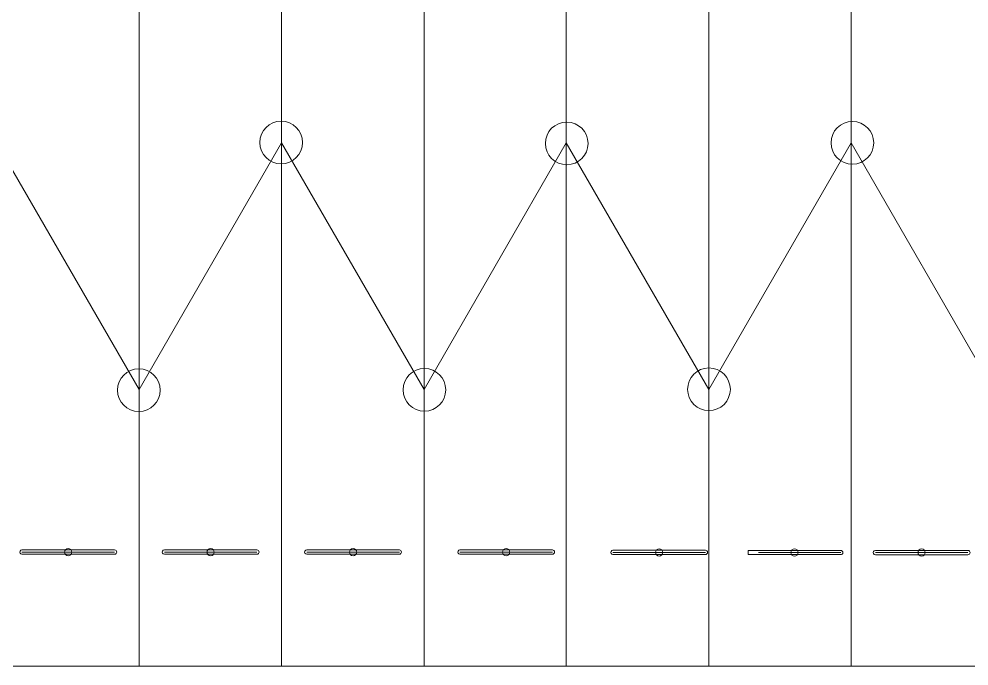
# Model space of a CAD drawing. Header units: inches. Extents: x -10.7 to 7.9, y 1.5 to 5.1.
# Drawn here: x -6.139 to -3.513, y 1.505 to 3.295 of the extents above; entities that cross this region are included whole.
import ezdxf
from ezdxf.lldxf.tags import DXFTag

# ---------------------------------------------------------------- set-up
doc = ezdxf.new("R2010")
doc.units = ezdxf.units.IN
doc.header["$MEASUREMENT"] = 0
doc.layers.add('SLD-0', color=7, linetype='Continuous')
tags = doc.linetypes.add('New Line113', pattern=[2, 1, -1]).pattern_tags.tags
tags[6:7] = [DXFTag(74, 4), DXFTag(75, 0), DXFTag(340, '0'), DXFTag(46, 1.0), DXFTag(50, 0.0), DXFTag(44, 0.0), DXFTag(45, 0.0)]
tags[4:5] = [DXFTag(74, 4), DXFTag(75, 0), DXFTag(340, '0'), DXFTag(46, 1.0), DXFTag(50, 0.0), DXFTag(44, 0.0), DXFTag(45, 0.0)]
tags = doc.linetypes.add('New Line120', pattern=[2, 1, -1]).pattern_tags.tags
tags[6:7] = [DXFTag(74, 4), DXFTag(75, 0), DXFTag(340, '0'), DXFTag(46, 1.0), DXFTag(50, 0.0), DXFTag(44, 0.0), DXFTag(45, 0.0)]
tags[4:5] = [DXFTag(74, 4), DXFTag(75, 0), DXFTag(340, '0'), DXFTag(46, 1.0), DXFTag(50, 0.0), DXFTag(44, 0.0), DXFTag(45, 0.0)]
tags = doc.linetypes.add('New Line121', pattern=[2, 1, -1]).pattern_tags.tags
tags[6:7] = [DXFTag(74, 4), DXFTag(75, 0), DXFTag(340, '0'), DXFTag(46, 1.0), DXFTag(50, 0.0), DXFTag(44, 0.0), DXFTag(45, 0.0)]
tags[4:5] = [DXFTag(74, 4), DXFTag(75, 0), DXFTag(340, '0'), DXFTag(46, 1.0), DXFTag(50, 0.0), DXFTag(44, 0.0), DXFTag(45, 0.0)]
tags = doc.linetypes.add('New Line122', pattern=[2, 1, -1]).pattern_tags.tags
tags[6:7] = [DXFTag(74, 4), DXFTag(75, 0), DXFTag(340, '0'), DXFTag(46, 1.0), DXFTag(50, 0.0), DXFTag(44, 0.0), DXFTag(45, 0.0)]
tags[4:5] = [DXFTag(74, 4), DXFTag(75, 0), DXFTag(340, '0'), DXFTag(46, 1.0), DXFTag(50, 0.0), DXFTag(44, 0.0), DXFTag(45, 0.0)]
tags = doc.linetypes.add('New Line123', pattern=[2, 1, -1]).pattern_tags.tags
tags[6:7] = [DXFTag(74, 4), DXFTag(75, 0), DXFTag(340, '0'), DXFTag(46, 1.0), DXFTag(50, 0.0), DXFTag(44, 0.0), DXFTag(45, 0.0)]
tags[4:5] = [DXFTag(74, 4), DXFTag(75, 0), DXFTag(340, '0'), DXFTag(46, 1.0), DXFTag(50, 0.0), DXFTag(44, 0.0), DXFTag(45, 0.0)]
tags = doc.linetypes.add('New Line125', pattern=[2, 1, -1]).pattern_tags.tags
tags[6:7] = [DXFTag(74, 4), DXFTag(75, 0), DXFTag(340, '0'), DXFTag(46, 1.0), DXFTag(50, 0.0), DXFTag(44, 0.0), DXFTag(45, 0.0)]
tags[4:5] = [DXFTag(74, 4), DXFTag(75, 0), DXFTag(340, '0'), DXFTag(46, 1.0), DXFTag(50, 0.0), DXFTag(44, 0.0), DXFTag(45, 0.0)]
tags = doc.linetypes.add('New Line152', pattern=[2, 1, -1]).pattern_tags.tags
tags[6:7] = [DXFTag(74, 4), DXFTag(75, 0), DXFTag(340, '0'), DXFTag(46, 1.0), DXFTag(50, 0.0), DXFTag(44, 0.0), DXFTag(45, 0.0)]
tags[4:5] = [DXFTag(74, 4), DXFTag(75, 0), DXFTag(340, '0'), DXFTag(46, 1.0), DXFTag(50, 0.0), DXFTag(44, 0.0), DXFTag(45, 0.0)]
tags = doc.linetypes.add('New Line153', pattern=[2, 1, -1]).pattern_tags.tags
tags[6:7] = [DXFTag(74, 4), DXFTag(75, 0), DXFTag(340, '0'), DXFTag(46, 1.0), DXFTag(50, 0.0), DXFTag(44, 0.0), DXFTag(45, 0.0)]
tags[4:5] = [DXFTag(74, 4), DXFTag(75, 0), DXFTag(340, '0'), DXFTag(46, 1.0), DXFTag(50, 0.0), DXFTag(44, 0.0), DXFTag(45, 0.0)]
tags = doc.linetypes.add('New Line154', pattern=[0.8, 0.5, -0.1, 0.1, -0.1]).pattern_tags.tags
tags[10:11] = [DXFTag(74, 4), DXFTag(75, 0), DXFTag(340, '0'), DXFTag(46, 1.0), DXFTag(50, 0.0), DXFTag(44, 0.0), DXFTag(45, 0.0)]
tags[8:9] = [DXFTag(74, 4), DXFTag(75, 0), DXFTag(340, '0'), DXFTag(46, 1.0), DXFTag(50, 0.0), DXFTag(44, 0.0), DXFTag(45, 0.0)]
tags[6:7] = [DXFTag(74, 4), DXFTag(75, 0), DXFTag(340, '0'), DXFTag(46, 1.0), DXFTag(50, 0.0), DXFTag(44, 0.0), DXFTag(45, 0.0)]
tags[4:5] = [DXFTag(74, 4), DXFTag(75, 0), DXFTag(340, '0'), DXFTag(46, 1.0), DXFTag(50, 0.0), DXFTag(44, 0.0), DXFTag(45, 0.0)]
tags = doc.linetypes.add('New Line157', pattern=[2, 1, -1]).pattern_tags.tags
tags[6:7] = [DXFTag(74, 4), DXFTag(75, 0), DXFTag(340, '0'), DXFTag(46, 1.0), DXFTag(50, 0.0), DXFTag(44, 0.0), DXFTag(45, 0.0)]
tags[4:5] = [DXFTag(74, 4), DXFTag(75, 0), DXFTag(340, '0'), DXFTag(46, 1.0), DXFTag(50, 0.0), DXFTag(44, 0.0), DXFTag(45, 0.0)]
tags = doc.linetypes.add('New Line158', pattern=[2, 1, -1]).pattern_tags.tags
tags[6:7] = [DXFTag(74, 4), DXFTag(75, 0), DXFTag(340, '0'), DXFTag(46, 1.0), DXFTag(50, 0.0), DXFTag(44, 0.0), DXFTag(45, 0.0)]
tags[4:5] = [DXFTag(74, 4), DXFTag(75, 0), DXFTag(340, '0'), DXFTag(46, 1.0), DXFTag(50, 0.0), DXFTag(44, 0.0), DXFTag(45, 0.0)]
tags = doc.linetypes.add('New Line164', pattern=[2, 1, -1]).pattern_tags.tags
tags[6:7] = [DXFTag(74, 4), DXFTag(75, 0), DXFTag(340, '0'), DXFTag(46, 1.0), DXFTag(50, 0.0), DXFTag(44, 0.0), DXFTag(45, 0.0)]
tags[4:5] = [DXFTag(74, 4), DXFTag(75, 0), DXFTag(340, '0'), DXFTag(46, 1.0), DXFTag(50, 0.0), DXFTag(44, 0.0), DXFTag(45, 0.0)]
tags = doc.linetypes.add('New Line170', pattern=[2, 1, -1]).pattern_tags.tags
tags[6:7] = [DXFTag(74, 4), DXFTag(75, 0), DXFTag(340, '0'), DXFTag(46, 1.0), DXFTag(50, 0.0), DXFTag(44, 0.0), DXFTag(45, 0.0)]
tags[4:5] = [DXFTag(74, 4), DXFTag(75, 0), DXFTag(340, '0'), DXFTag(46, 1.0), DXFTag(50, 0.0), DXFTag(44, 0.0), DXFTag(45, 0.0)]
tags = doc.linetypes.add('New Line171', pattern=[2, 1, -1]).pattern_tags.tags
tags[6:7] = [DXFTag(74, 4), DXFTag(75, 0), DXFTag(340, '0'), DXFTag(46, 1.0), DXFTag(50, 0.0), DXFTag(44, 0.0), DXFTag(45, 0.0)]
tags[4:5] = [DXFTag(74, 4), DXFTag(75, 0), DXFTag(340, '0'), DXFTag(46, 1.0), DXFTag(50, 0.0), DXFTag(44, 0.0), DXFTag(45, 0.0)]
tags = doc.linetypes.add('New Line173', pattern=[0.8, 0.5, -0.1, 0.1, -0.1]).pattern_tags.tags
tags[10:11] = [DXFTag(74, 4), DXFTag(75, 0), DXFTag(340, '0'), DXFTag(46, 1.0), DXFTag(50, 0.0), DXFTag(44, 0.0), DXFTag(45, 0.0)]
tags[8:9] = [DXFTag(74, 4), DXFTag(75, 0), DXFTag(340, '0'), DXFTag(46, 1.0), DXFTag(50, 0.0), DXFTag(44, 0.0), DXFTag(45, 0.0)]
tags[6:7] = [DXFTag(74, 4), DXFTag(75, 0), DXFTag(340, '0'), DXFTag(46, 1.0), DXFTag(50, 0.0), DXFTag(44, 0.0), DXFTag(45, 0.0)]
tags[4:5] = [DXFTag(74, 4), DXFTag(75, 0), DXFTag(340, '0'), DXFTag(46, 1.0), DXFTag(50, 0.0), DXFTag(44, 0.0), DXFTag(45, 0.0)]
tags = doc.linetypes.add('New Line177', pattern=[2, 1, -1]).pattern_tags.tags
tags[6:7] = [DXFTag(74, 4), DXFTag(75, 0), DXFTag(340, '0'), DXFTag(46, 1.0), DXFTag(50, 0.0), DXFTag(44, 0.0), DXFTag(45, 0.0)]
tags[4:5] = [DXFTag(74, 4), DXFTag(75, 0), DXFTag(340, '0'), DXFTag(46, 1.0), DXFTag(50, 0.0), DXFTag(44, 0.0), DXFTag(45, 0.0)]
tags = doc.linetypes.add('New Line178', pattern=[2, 1, -1]).pattern_tags.tags
tags[6:7] = [DXFTag(74, 4), DXFTag(75, 0), DXFTag(340, '0'), DXFTag(46, 1.0), DXFTag(50, 0.0), DXFTag(44, 0.0), DXFTag(45, 0.0)]
tags[4:5] = [DXFTag(74, 4), DXFTag(75, 0), DXFTag(340, '0'), DXFTag(46, 1.0), DXFTag(50, 0.0), DXFTag(44, 0.0), DXFTag(45, 0.0)]
tags = doc.linetypes.add('New Line180', pattern=[2, 1, -1]).pattern_tags.tags
tags[6:7] = [DXFTag(74, 4), DXFTag(75, 0), DXFTag(340, '0'), DXFTag(46, 1.0), DXFTag(50, 0.0), DXFTag(44, 0.0), DXFTag(45, 0.0)]
tags[4:5] = [DXFTag(74, 4), DXFTag(75, 0), DXFTag(340, '0'), DXFTag(46, 1.0), DXFTag(50, 0.0), DXFTag(44, 0.0), DXFTag(45, 0.0)]
tags = doc.linetypes.add('New Line181', pattern=[2, 1, -1]).pattern_tags.tags
tags[6:7] = [DXFTag(74, 4), DXFTag(75, 0), DXFTag(340, '0'), DXFTag(46, 1.0), DXFTag(50, 0.0), DXFTag(44, 0.0), DXFTag(45, 0.0)]
tags[4:5] = [DXFTag(74, 4), DXFTag(75, 0), DXFTag(340, '0'), DXFTag(46, 1.0), DXFTag(50, 0.0), DXFTag(44, 0.0), DXFTag(45, 0.0)]
tags = doc.linetypes.add('New Line221', pattern=[0.8, 0.5, -0.1, 0.1, -0.1]).pattern_tags.tags
tags[10:11] = [DXFTag(74, 4), DXFTag(75, 0), DXFTag(340, '0'), DXFTag(46, 1.0), DXFTag(50, 0.0), DXFTag(44, 0.0), DXFTag(45, 0.0)]
tags[8:9] = [DXFTag(74, 4), DXFTag(75, 0), DXFTag(340, '0'), DXFTag(46, 1.0), DXFTag(50, 0.0), DXFTag(44, 0.0), DXFTag(45, 0.0)]
tags[6:7] = [DXFTag(74, 4), DXFTag(75, 0), DXFTag(340, '0'), DXFTag(46, 1.0), DXFTag(50, 0.0), DXFTag(44, 0.0), DXFTag(45, 0.0)]
tags[4:5] = [DXFTag(74, 4), DXFTag(75, 0), DXFTag(340, '0'), DXFTag(46, 1.0), DXFTag(50, 0.0), DXFTag(44, 0.0), DXFTag(45, 0.0)]
tags = doc.linetypes.add('New Line32', pattern=[0.8, 0.5, -0.1, 0.1, -0.1]).pattern_tags.tags
tags[10:11] = [DXFTag(74, 4), DXFTag(75, 0), DXFTag(340, '0'), DXFTag(46, 1.0), DXFTag(50, 0.0), DXFTag(44, 0.0), DXFTag(45, 0.0)]
tags[8:9] = [DXFTag(74, 4), DXFTag(75, 0), DXFTag(340, '0'), DXFTag(46, 1.0), DXFTag(50, 0.0), DXFTag(44, 0.0), DXFTag(45, 0.0)]
tags[6:7] = [DXFTag(74, 4), DXFTag(75, 0), DXFTag(340, '0'), DXFTag(46, 1.0), DXFTag(50, 0.0), DXFTag(44, 0.0), DXFTag(45, 0.0)]
tags[4:5] = [DXFTag(74, 4), DXFTag(75, 0), DXFTag(340, '0'), DXFTag(46, 1.0), DXFTag(50, 0.0), DXFTag(44, 0.0), DXFTag(45, 0.0)]
tags = doc.linetypes.add('New Line33', pattern=[0.8, 0.5, -0.1, 0.1, -0.1]).pattern_tags.tags
tags[10:11] = [DXFTag(74, 4), DXFTag(75, 0), DXFTag(340, '0'), DXFTag(46, 1.0), DXFTag(50, 0.0), DXFTag(44, 0.0), DXFTag(45, 0.0)]
tags[8:9] = [DXFTag(74, 4), DXFTag(75, 0), DXFTag(340, '0'), DXFTag(46, 1.0), DXFTag(50, 0.0), DXFTag(44, 0.0), DXFTag(45, 0.0)]
tags[6:7] = [DXFTag(74, 4), DXFTag(75, 0), DXFTag(340, '0'), DXFTag(46, 1.0), DXFTag(50, 0.0), DXFTag(44, 0.0), DXFTag(45, 0.0)]
tags[4:5] = [DXFTag(74, 4), DXFTag(75, 0), DXFTag(340, '0'), DXFTag(46, 1.0), DXFTag(50, 0.0), DXFTag(44, 0.0), DXFTag(45, 0.0)]
tags = doc.linetypes.add('New Line34', pattern=[0.8, 0.5, -0.1, 0.1, -0.1]).pattern_tags.tags
tags[10:11] = [DXFTag(74, 4), DXFTag(75, 0), DXFTag(340, '0'), DXFTag(46, 1.0), DXFTag(50, 0.0), DXFTag(44, 0.0), DXFTag(45, 0.0)]
tags[8:9] = [DXFTag(74, 4), DXFTag(75, 0), DXFTag(340, '0'), DXFTag(46, 1.0), DXFTag(50, 0.0), DXFTag(44, 0.0), DXFTag(45, 0.0)]
tags[6:7] = [DXFTag(74, 4), DXFTag(75, 0), DXFTag(340, '0'), DXFTag(46, 1.0), DXFTag(50, 0.0), DXFTag(44, 0.0), DXFTag(45, 0.0)]
tags[4:5] = [DXFTag(74, 4), DXFTag(75, 0), DXFTag(340, '0'), DXFTag(46, 1.0), DXFTag(50, 0.0), DXFTag(44, 0.0), DXFTag(45, 0.0)]
tags = doc.linetypes.add('New Line35', pattern=[0.8, 0.5, -0.1, 0.1, -0.1]).pattern_tags.tags
tags[10:11] = [DXFTag(74, 4), DXFTag(75, 0), DXFTag(340, '0'), DXFTag(46, 1.0), DXFTag(50, 0.0), DXFTag(44, 0.0), DXFTag(45, 0.0)]
tags[8:9] = [DXFTag(74, 4), DXFTag(75, 0), DXFTag(340, '0'), DXFTag(46, 1.0), DXFTag(50, 0.0), DXFTag(44, 0.0), DXFTag(45, 0.0)]
tags[6:7] = [DXFTag(74, 4), DXFTag(75, 0), DXFTag(340, '0'), DXFTag(46, 1.0), DXFTag(50, 0.0), DXFTag(44, 0.0), DXFTag(45, 0.0)]
tags[4:5] = [DXFTag(74, 4), DXFTag(75, 0), DXFTag(340, '0'), DXFTag(46, 1.0), DXFTag(50, 0.0), DXFTag(44, 0.0), DXFTag(45, 0.0)]
tags = doc.linetypes.add('New Line85', pattern=[2, 1, -1]).pattern_tags.tags
tags[6:7] = [DXFTag(74, 4), DXFTag(75, 0), DXFTag(340, '0'), DXFTag(46, 1.0), DXFTag(50, 0.0), DXFTag(44, 0.0), DXFTag(45, 0.0)]
tags[4:5] = [DXFTag(74, 4), DXFTag(75, 0), DXFTag(340, '0'), DXFTag(46, 1.0), DXFTag(50, 0.0), DXFTag(44, 0.0), DXFTag(45, 0.0)]
tags = doc.linetypes.add('New Line94', pattern=[2, 1, -1]).pattern_tags.tags
tags[6:7] = [DXFTag(74, 4), DXFTag(75, 0), DXFTag(340, '0'), DXFTag(46, 1.0), DXFTag(50, 0.0), DXFTag(44, 0.0), DXFTag(45, 0.0)]
tags[4:5] = [DXFTag(74, 4), DXFTag(75, 0), DXFTag(340, '0'), DXFTag(46, 1.0), DXFTag(50, 0.0), DXFTag(44, 0.0), DXFTag(45, 0.0)]
tags = doc.linetypes.add('New Line95', pattern=[2, 1, -1]).pattern_tags.tags
tags[6:7] = [DXFTag(74, 4), DXFTag(75, 0), DXFTag(340, '0'), DXFTag(46, 1.0), DXFTag(50, 0.0), DXFTag(44, 0.0), DXFTag(45, 0.0)]
tags[4:5] = [DXFTag(74, 4), DXFTag(75, 0), DXFTag(340, '0'), DXFTag(46, 1.0), DXFTag(50, 0.0), DXFTag(44, 0.0), DXFTag(45, 0.0)]
tags = doc.linetypes.add('New Line96', pattern=[2, 1, -1]).pattern_tags.tags
tags[6:7] = [DXFTag(74, 4), DXFTag(75, 0), DXFTag(340, '0'), DXFTag(46, 1.0), DXFTag(50, 0.0), DXFTag(44, 0.0), DXFTag(45, 0.0)]
tags[4:5] = [DXFTag(74, 4), DXFTag(75, 0), DXFTag(340, '0'), DXFTag(46, 1.0), DXFTag(50, 0.0), DXFTag(44, 0.0), DXFTag(45, 0.0)]
tags = doc.linetypes.add('New Line97', pattern=[2, 1, -1]).pattern_tags.tags
tags[6:7] = [DXFTag(74, 4), DXFTag(75, 0), DXFTag(340, '0'), DXFTag(46, 1.0), DXFTag(50, 0.0), DXFTag(44, 0.0), DXFTag(45, 0.0)]
tags[4:5] = [DXFTag(74, 4), DXFTag(75, 0), DXFTag(340, '0'), DXFTag(46, 1.0), DXFTag(50, 0.0), DXFTag(44, 0.0), DXFTag(45, 0.0)]
tags = doc.linetypes.add('New Line98', pattern=[2, 1, -1]).pattern_tags.tags
tags[6:7] = [DXFTag(74, 4), DXFTag(75, 0), DXFTag(340, '0'), DXFTag(46, 1.0), DXFTag(50, 0.0), DXFTag(44, 0.0), DXFTag(45, 0.0)]
tags[4:5] = [DXFTag(74, 4), DXFTag(75, 0), DXFTag(340, '0'), DXFTag(46, 1.0), DXFTag(50, 0.0), DXFTag(44, 0.0), DXFTag(45, 0.0)]
tags = doc.linetypes.add('New Line99', pattern=[2, 1, -1]).pattern_tags.tags
tags[6:7] = [DXFTag(74, 4), DXFTag(75, 0), DXFTag(340, '0'), DXFTag(46, 1.0), DXFTag(50, 0.0), DXFTag(44, 0.0), DXFTag(45, 0.0)]
tags[4:5] = [DXFTag(74, 4), DXFTag(75, 0), DXFTag(340, '0'), DXFTag(46, 1.0), DXFTag(50, 0.0), DXFTag(44, 0.0), DXFTag(45, 0.0)]

msp = doc.modelspace()

# ---------------------------------------------------------------- linework, layer by layer
at = {"layer": 'SLD-0', "color": 5, "linetype": 'New Line153', "lineweight": 9}
msp.add_open_spline([(-5.8067, 2.2696), (-5.8067, 2.2696), (-5.8069, 4.5219), (-5.8069, 4.5219)], degree=3, dxfattribs=at)
at = {"layer": 'SLD-0', "color": 5, "linetype": 'New Line164', "lineweight": 9}
msp.add_open_spline([(-5.0193, 2.27), (-5.0193, 2.27), (-5.0193, 4.5221), (-5.0193, 4.5221)], degree=3, dxfattribs=at)
at = {"layer": 'SLD-0', "color": 5, "linetype": 'New Line178', "lineweight": 9}
msp.add_open_spline([(-4.2323, 2.2701), (-4.2323, 2.2701), (-4.2319, 4.5221), (-4.2319, 4.5221)], degree=3, dxfattribs=at)
at = {"layer": 'SLD-0', "color": 5, "linetype": 'New Line158', "lineweight": 9}
msp.add_open_spline([(-5.4134, 2.9517), (-5.4134, 2.9517), (-5.4132, 3.84), (-5.4132, 3.84)], degree=3, dxfattribs=at)
at = {"layer": 'SLD-0', "color": 5, "linetype": 'New Line171', "lineweight": 9}
msp.add_open_spline([(-4.626, 2.952), (-4.626, 2.952), (-4.6256, 3.8402), (-4.6256, 3.8402)], degree=3, dxfattribs=at)
at = {"layer": 'SLD-0', "color": 5, "linetype": 'New Line181', "lineweight": 9}
msp.add_open_spline([(-3.8386, 2.952), (-3.8386, 2.952), (-3.8382, 3.8402), (-3.8382, 3.8402)], degree=3, dxfattribs=at)
at = {"layer": 'SLD-0', "lineweight": 9}
for points in [[(-5.3552, 2.9529), (-5.3552, 2.9856), (-5.3817, 3.012), (-5.4143, 3.012), (-5.4143, 3.012), (-5.4469, 3.012), (-5.4733, 2.9856), (-5.4733, 2.9529), (-5.4733, 2.9529), (-5.4733, 2.9203), (-5.4469, 2.8939), (-5.4143, 2.8939), (-5.4143, 2.8939), (-5.3817, 2.8939), (-5.3552, 2.9203), (-5.3552, 2.9529)], [(-4.5658, 2.9506), (-4.5658, 2.9832), (-4.5923, 3.0097), (-4.6249, 3.0097), (-4.6249, 3.0097), (-4.6575, 3.0097), (-4.6839, 2.9832), (-4.6839, 2.9506), (-4.6839, 2.9506), (-4.6839, 2.918), (-4.6575, 2.8916), (-4.6249, 2.8916), (-4.6249, 2.8916), (-4.5923, 2.8916), (-4.5658, 2.918), (-4.5658, 2.9506)], [(-3.7761, 2.9522), (-3.7761, 2.9849), (-3.8025, 3.0113), (-3.8351, 3.0113), (-3.8351, 3.0113), (-3.8677, 3.0113), (-3.8942, 2.9849), (-3.8942, 2.9522), (-3.8942, 2.9522), (-3.8942, 2.9196), (-3.8677, 2.8932), (-3.8351, 2.8932), (-3.8351, 2.8932), (-3.8025, 2.8932), (-3.7761, 2.9196), (-3.7761, 2.9522)], [(-5.7487, 2.2681), (-5.7487, 2.3007), (-5.7751, 2.3272), (-5.8077, 2.3272), (-5.8077, 2.3272), (-5.8404, 2.3272), (-5.8668, 2.3007), (-5.8668, 2.2681), (-5.8668, 2.2681), (-5.8668, 2.2355), (-5.8404, 2.2091), (-5.8077, 2.2091), (-5.8077, 2.2091), (-5.7751, 2.2091), (-5.7487, 2.2355), (-5.7487, 2.2681)], [(-4.9593, 2.2692), (-4.9593, 2.3018), (-4.9857, 2.3282), (-5.0183, 2.3282), (-5.0183, 2.3282), (-5.0509, 2.3282), (-5.0774, 2.3018), (-5.0774, 2.2692), (-5.0774, 2.2692), (-5.0774, 2.2366), (-5.0509, 2.2101), (-5.0183, 2.2101), (-5.0183, 2.2101), (-4.9857, 2.2101), (-4.9593, 2.2366), (-4.9593, 2.2692)], [(-4.1725, 2.2704), (-4.1725, 2.303), (-4.199, 2.3295), (-4.2316, 2.3295), (-4.2316, 2.3295), (-4.2642, 2.3295), (-4.2906, 2.303), (-4.2906, 2.2704), (-4.2906, 2.2704), (-4.2906, 2.2378), (-4.2642, 2.2114), (-4.2316, 2.2114), (-4.2316, 2.2114), (-4.199, 2.2114), (-4.1725, 2.2378), (-4.1725, 2.2704)], [(-5.9929, 1.8202), (-5.9929, 1.8258), (-5.9974, 1.8302), (-6.0029, 1.8302), (-6.0029, 1.8302), (-6.0084, 1.8302), (-6.0129, 1.8258), (-6.0129, 1.8202), (-6.0129, 1.8202), (-6.0129, 1.8147), (-6.0084, 1.8102), (-6.0029, 1.8102), (-6.0029, 1.8102), (-5.9974, 1.8102), (-5.9929, 1.8147), (-5.9929, 1.8202)], [(-5.5992, 1.8202), (-5.5992, 1.8258), (-5.6037, 1.8302), (-5.6092, 1.8302), (-5.6092, 1.8302), (-5.6147, 1.8302), (-5.6192, 1.8258), (-5.6192, 1.8202), (-5.6192, 1.8202), (-5.6192, 1.8147), (-5.6147, 1.8102), (-5.6092, 1.8102), (-5.6092, 1.8102), (-5.6037, 1.8102), (-5.5992, 1.8147), (-5.5992, 1.8202)], [(-5.2055, 1.8202), (-5.2055, 1.8257), (-5.2099, 1.8302), (-5.2155, 1.8302), (-5.2155, 1.8302), (-5.221, 1.8302), (-5.2255, 1.8257), (-5.2255, 1.8202), (-5.2255, 1.8202), (-5.2255, 1.8147), (-5.221, 1.8102), (-5.2155, 1.8102), (-5.2155, 1.8102), (-5.2099, 1.8102), (-5.2055, 1.8147), (-5.2055, 1.8202)], [(-4.7822, 1.8202), (-4.7822, 1.8258), (-4.7867, 1.8302), (-4.7922, 1.8302), (-4.7922, 1.8302), (-4.7978, 1.8302), (-4.8022, 1.8258), (-4.8022, 1.8202), (-4.8022, 1.8202), (-4.8022, 1.8147), (-4.7978, 1.8102), (-4.7922, 1.8102), (-4.7922, 1.8102), (-4.7867, 1.8102), (-4.7822, 1.8147), (-4.7822, 1.8202)], [(-4.3593, 1.8193), (-4.3593, 1.8248), (-4.3638, 1.8293), (-4.3693, 1.8293), (-4.3693, 1.8293), (-4.3749, 1.8293), (-4.3793, 1.8248), (-4.3793, 1.8193), (-4.3793, 1.8193), (-4.3793, 1.8138), (-4.3749, 1.8093), (-4.3693, 1.8093), (-4.3693, 1.8093), (-4.3638, 1.8093), (-4.3593, 1.8138), (-4.3593, 1.8193)], [(-3.9851, 1.8191), (-3.9851, 1.8246), (-3.9896, 1.8291), (-3.9951, 1.8291), (-3.9951, 1.8291), (-4.0006, 1.8291), (-4.0051, 1.8246), (-4.0051, 1.8191), (-4.0051, 1.8191), (-4.0051, 1.8136), (-4.0006, 1.8091), (-3.9951, 1.8091), (-3.9951, 1.8091), (-3.9896, 1.8091), (-3.9851, 1.8136), (-3.9851, 1.8191)], [(-3.6336, 1.819), (-3.6336, 1.8245), (-3.638, 1.829), (-3.6436, 1.829), (-3.6436, 1.829), (-3.6491, 1.829), (-3.6536, 1.8245), (-3.6536, 1.819), (-3.6536, 1.819), (-3.6536, 1.8135), (-3.6491, 1.809), (-3.6436, 1.809), (-3.6436, 1.809), (-3.638, 1.809), (-3.6336, 1.8135), (-3.6336, 1.819)]]:
    msp.add_open_spline(points, degree=3, knots=[0, 0, 0, 0, 0.2, 0.2, 0.2, 0.2, 0.4, 0.4, 0.4, 0.4, 0.6, 0.6, 0.6, 0.6, 1, 1, 1, 1], dxfattribs=at)
at = {"layer": 'SLD-0', "color": 5, "linetype": 'New Line85', "lineweight": 9}
msp.add_open_spline([(-6.2008, 2.9513), (-6.2008, 2.9513), (-5.8067, 2.2696), (-5.8067, 2.2696)], degree=3, dxfattribs=at)
at = {"layer": 'SLD-0', "color": 5, "linetype": 'New Line94', "lineweight": 9}
msp.add_open_spline([(-5.8067, 2.2696), (-5.8067, 2.2696), (-5.4134, 2.9517), (-5.4134, 2.9517)], degree=3, dxfattribs=at)
at = {"layer": 'SLD-0', "color": 5, "linetype": 'New Line95', "lineweight": 9}
msp.add_open_spline([(-5.4134, 2.9517), (-5.4134, 2.9517), (-5.0193, 2.27), (-5.0193, 2.27)], degree=3, dxfattribs=at)
at = {"layer": 'SLD-0', "color": 5, "linetype": 'New Line157', "lineweight": 9}
msp.add_open_spline([(-5.4134, 1.8202), (-5.4134, 1.8202), (-5.4134, 2.9517), (-5.4134, 2.9517)], degree=3, dxfattribs=at)
at = {"layer": 'SLD-0', "color": 5, "linetype": 'New Line96', "lineweight": 9}
msp.add_open_spline([(-5.0193, 2.27), (-5.0193, 2.27), (-4.626, 2.952), (-4.626, 2.952)], degree=3, dxfattribs=at)
at = {"layer": 'SLD-0', "color": 5, "linetype": 'New Line97', "lineweight": 9}
msp.add_open_spline([(-4.626, 2.952), (-4.626, 2.952), (-4.2323, 2.2701), (-4.2323, 2.2701)], degree=3, dxfattribs=at)
at = {"layer": 'SLD-0', "color": 5, "linetype": 'New Line170', "lineweight": 9}
msp.add_open_spline([(-4.626, 1.8202), (-4.626, 1.8202), (-4.626, 2.952), (-4.626, 2.952)], degree=3, dxfattribs=at)
at = {"layer": 'SLD-0', "color": 5, "linetype": 'New Line98', "lineweight": 9}
msp.add_open_spline([(-4.2323, 2.2701), (-4.2323, 2.2701), (-3.8386, 2.952), (-3.8386, 2.952)], degree=3, dxfattribs=at)
at = {"layer": 'SLD-0', "color": 5, "linetype": 'New Line99', "lineweight": 9}
msp.add_open_spline([(-3.8386, 2.952), (-3.8386, 2.952), (-3.4449, 2.2701), (-3.4449, 2.2701)], degree=3, dxfattribs=at)
at = {"layer": 'SLD-0', "color": 5, "linetype": 'New Line180', "lineweight": 9}
msp.add_open_spline([(-3.8386, 1.8202), (-3.8386, 1.8202), (-3.8386, 2.952), (-3.8386, 2.952)], degree=3, dxfattribs=at)
at = {"layer": 'SLD-0', "color": 5, "linetype": 'New Line152', "lineweight": 9}
msp.add_open_spline([(-5.8067, 1.8202), (-5.8067, 1.8202), (-5.8067, 2.2696), (-5.8067, 2.2696)], degree=3, dxfattribs=at)
at = {"layer": 'SLD-0', "lineweight": 9}
for points in [[(-5.0193, 1.8202), (-5.0193, 1.8202), (-5.0193, 2.27), (-5.0193, 2.27)], [(-9.7455, 1.5052), (-9.7455, 1.5052), (-3.4449, 1.5052), (-3.4449, 1.5052)]]:
    msp.add_open_spline(points, degree=3, dxfattribs=at)
at = {"layer": 'SLD-0', "color": 5, "linetype": 'New Line177', "lineweight": 9}
msp.add_open_spline([(-4.2323, 1.8202), (-4.2323, 1.8202), (-4.2323, 2.2701), (-4.2323, 2.2701)], degree=3, dxfattribs=at)
at = {"layer": 'SLD-0', "color": 179, "lineweight": 9}
for points, knots in [([(-6.1308, 1.8261), (-6.1329, 1.8261), (-6.1349, 1.825), (-6.1359, 1.8232), (-6.1359, 1.8232), (-6.137, 1.8214), (-6.137, 1.8191), (-6.1359, 1.8173), (-6.1359, 1.8173), (-6.1349, 1.8155), (-6.1329, 1.8143), (-6.1308, 1.8143)], [0, 0, 0, 0, 0.25, 0.25, 0.25, 0.25, 0.5, 0.5, 0.5, 0.5, 1, 1, 1, 1]), ([(-5.8749, 1.8143), (-5.8717, 1.8143), (-5.869, 1.817), (-5.869, 1.8202), (-5.869, 1.8202), (-5.869, 1.8235), (-5.8717, 1.8261), (-5.8749, 1.8261)], [0, 0, 0, 0, 0.333333, 0.333333, 0.333333, 0.333333, 1, 1, 1, 1]), ([(-5.7371, 1.8261), (-5.7392, 1.8261), (-5.7412, 1.825), (-5.7422, 1.8232), (-5.7422, 1.8232), (-5.7433, 1.8214), (-5.7433, 1.8191), (-5.7422, 1.8173), (-5.7422, 1.8173), (-5.7412, 1.8155), (-5.7392, 1.8143), (-5.7371, 1.8143)], [0, 0, 0, 0, 0.25, 0.25, 0.25, 0.25, 0.5, 0.5, 0.5, 0.5, 1, 1, 1, 1]), ([(-5.4812, 1.8143), (-5.478, 1.8143), (-5.4753, 1.817), (-5.4753, 1.8202), (-5.4753, 1.8202), (-5.4753, 1.8235), (-5.478, 1.8261), (-5.4812, 1.8261)], [0, 0, 0, 0, 0.333333, 0.333333, 0.333333, 0.333333, 1, 1, 1, 1]), ([(-5.3434, 1.8261), (-5.3455, 1.8261), (-5.3475, 1.825), (-5.3485, 1.8232), (-5.3485, 1.8232), (-5.3496, 1.8213), (-5.3496, 1.8191), (-5.3485, 1.8173), (-5.3485, 1.8173), (-5.3475, 1.8154), (-5.3455, 1.8143), (-5.3434, 1.8143)], [0, 0, 0, 0, 0.25, 0.25, 0.25, 0.25, 0.5, 0.5, 0.5, 0.5, 1, 1, 1, 1]), ([(-5.0875, 1.8143), (-5.0843, 1.8143), (-5.0816, 1.8169), (-5.0816, 1.8202), (-5.0816, 1.8202), (-5.0816, 1.8235), (-5.0843, 1.8261), (-5.0875, 1.8261)], [0, 0, 0, 0, 0.333333, 0.333333, 0.333333, 0.333333, 1, 1, 1, 1]), ([(-4.9202, 1.8261), (-4.9223, 1.8261), (-4.9243, 1.825), (-4.9253, 1.8232), (-4.9253, 1.8232), (-4.9264, 1.8214), (-4.9264, 1.8191), (-4.9253, 1.8173), (-4.9253, 1.8173), (-4.9243, 1.8155), (-4.9223, 1.8143), (-4.9202, 1.8143)], [0, 0, 0, 0, 0.25, 0.25, 0.25, 0.25, 0.5, 0.5, 0.5, 0.5, 1, 1, 1, 1]), ([(-4.6643, 1.8143), (-4.661, 1.8143), (-4.6584, 1.817), (-4.6584, 1.8202), (-4.6584, 1.8202), (-4.6584, 1.8235), (-4.661, 1.8261), (-4.6643, 1.8261)], [0, 0, 0, 0, 0.333333, 0.333333, 0.333333, 0.333333, 1, 1, 1, 1]), ([(-4.4973, 1.8252), (-4.4994, 1.8252), (-4.5014, 1.8241), (-4.5024, 1.8223), (-4.5024, 1.8223), (-4.5035, 1.8204), (-4.5035, 1.8182), (-4.5024, 1.8164), (-4.5024, 1.8164), (-4.5014, 1.8145), (-4.4994, 1.8134), (-4.4973, 1.8134)], [0, 0, 0, 0, 0.25, 0.25, 0.25, 0.25, 0.5, 0.5, 0.5, 0.5, 1, 1, 1, 1]), ([(-4.2414, 1.8134), (-4.2381, 1.8134), (-4.2355, 1.8161), (-4.2355, 1.8193), (-4.2355, 1.8193), (-4.2355, 1.8226), (-4.2381, 1.8252), (-4.2414, 1.8252)], [0, 0, 0, 0, 0.333333, 0.333333, 0.333333, 0.333333, 1, 1, 1, 1]), ([(-3.8671, 1.8132), (-3.8639, 1.8132), (-3.8612, 1.8159), (-3.8612, 1.8191), (-3.8612, 1.8191), (-3.8612, 1.8224), (-3.8639, 1.825), (-3.8671, 1.825)], [0, 0, 0, 0, 0.333333, 0.333333, 0.333333, 0.333333, 1, 1, 1, 1]), ([(-3.7715, 1.8249), (-3.7736, 1.8249), (-3.7756, 1.8238), (-3.7766, 1.822), (-3.7766, 1.822), (-3.7777, 1.8201), (-3.7777, 1.8179), (-3.7766, 1.8161), (-3.7766, 1.8161), (-3.7756, 1.8142), (-3.7736, 1.8131), (-3.7715, 1.8131)], [0, 0, 0, 0, 0.25, 0.25, 0.25, 0.25, 0.5, 0.5, 0.5, 0.5, 1, 1, 1, 1]), ([(-3.5156, 1.8131), (-3.5124, 1.8131), (-3.5097, 1.8158), (-3.5097, 1.819), (-3.5097, 1.819), (-3.5097, 1.8223), (-3.5124, 1.8249), (-3.5156, 1.8249)], [0, 0, 0, 0, 0.333333, 0.333333, 0.333333, 0.333333, 1, 1, 1, 1])]:
    msp.add_open_spline(points, degree=3, knots=knots, dxfattribs=at)
for points in [[(-5.8749, 1.8261), (-5.8749, 1.8261), (-6.1308, 1.8261), (-6.1308, 1.8261)], [(-5.8749, 1.8143), (-5.8749, 1.8143), (-6.1308, 1.8143), (-6.1308, 1.8143)], [(-5.4812, 1.8261), (-5.4812, 1.8261), (-5.7371, 1.8261), (-5.7371, 1.8261)], [(-5.4812, 1.8143), (-5.4812, 1.8143), (-5.7371, 1.8143), (-5.7371, 1.8143)], [(-5.0875, 1.8261), (-5.0875, 1.8261), (-5.3434, 1.8261), (-5.3434, 1.8261)], [(-5.0875, 1.8143), (-5.0875, 1.8143), (-5.3434, 1.8143), (-5.3434, 1.8143)], [(-4.6643, 1.8261), (-4.6643, 1.8261), (-4.9202, 1.8261), (-4.9202, 1.8261)], [(-4.6643, 1.8143), (-4.6643, 1.8143), (-4.9202, 1.8143), (-4.9202, 1.8143)], [(-4.2414, 1.8252), (-4.2414, 1.8252), (-4.4973, 1.8252), (-4.4973, 1.8252)], [(-4.2414, 1.8134), (-4.2414, 1.8134), (-4.4973, 1.8134), (-4.4973, 1.8134)], [(-4.123, 1.825), (-4.1238, 1.8211), (-4.1238, 1.8171), (-4.123, 1.8132)], [(-3.8671, 1.825), (-3.8671, 1.825), (-4.123, 1.825), (-4.123, 1.825)], [(-3.8671, 1.8132), (-3.8671, 1.8132), (-4.123, 1.8132), (-4.123, 1.8132)], [(-3.5156, 1.8249), (-3.5156, 1.8249), (-3.7715, 1.8249), (-3.7715, 1.8249)], [(-3.5156, 1.8131), (-3.5156, 1.8131), (-3.7715, 1.8131), (-3.7715, 1.8131)]]:
    msp.add_open_spline(points, degree=3, dxfattribs=at)
at = {"layer": 'SLD-0', "color": 179, "linetype": 'New Line35', "lineweight": 9}
msp.add_open_spline([(-5.8749, 1.8202), (-5.8749, 1.8202), (-6.1308, 1.8202), (-6.1308, 1.8202)], degree=3, dxfattribs=at)
at = {"layer": 'SLD-0', "color": 5, "linetype": 'New Line113', "lineweight": 9}
msp.add_open_spline([(-5.8067, 1.5052), (-5.8067, 1.5052), (-5.8067, 1.8202), (-5.8067, 1.8202)], degree=3, dxfattribs=at)
at = {"layer": 'SLD-0', "color": 179, "linetype": 'New Line34', "lineweight": 9}
msp.add_open_spline([(-5.4812, 1.8202), (-5.4812, 1.8202), (-5.7371, 1.8202), (-5.7371, 1.8202)], degree=3, dxfattribs=at)
at = {"layer": 'SLD-0', "color": 5, "linetype": 'New Line120', "lineweight": 9}
msp.add_open_spline([(-5.4134, 1.5052), (-5.4134, 1.5052), (-5.4134, 1.8202), (-5.4134, 1.8202)], degree=3, dxfattribs=at)
at = {"layer": 'SLD-0', "color": 179, "linetype": 'New Line33', "lineweight": 9}
msp.add_open_spline([(-5.0875, 1.8202), (-5.0875, 1.8202), (-5.3434, 1.8202), (-5.3434, 1.8202)], degree=3, dxfattribs=at)
at = {"layer": 'SLD-0', "color": 5, "linetype": 'New Line121', "lineweight": 9}
msp.add_open_spline([(-5.0193, 1.5052), (-5.0193, 1.5052), (-5.0193, 1.8202), (-5.0193, 1.8202)], degree=3, dxfattribs=at)
at = {"layer": 'SLD-0', "color": 179, "linetype": 'New Line32', "lineweight": 9}
msp.add_open_spline([(-4.6643, 1.8202), (-4.6643, 1.8202), (-4.9202, 1.8202), (-4.9202, 1.8202)], degree=3, dxfattribs=at)
at = {"layer": 'SLD-0', "color": 5, "linetype": 'New Line122', "lineweight": 9}
msp.add_open_spline([(-4.626, 1.5052), (-4.626, 1.5052), (-4.626, 1.8202), (-4.626, 1.8202)], degree=3, dxfattribs=at)
at = {"layer": 'SLD-0', "color": 179, "linetype": 'New Line154', "lineweight": 9}
msp.add_open_spline([(-4.2414, 1.8193), (-4.2414, 1.8193), (-4.4973, 1.8193), (-4.4973, 1.8193)], degree=3, dxfattribs=at)
at = {"layer": 'SLD-0', "color": 5, "linetype": 'New Line123', "lineweight": 9}
msp.add_open_spline([(-4.2323, 1.5052), (-4.2323, 1.5052), (-4.2323, 1.8202), (-4.2323, 1.8202)], degree=3, dxfattribs=at)
at = {"layer": 'SLD-0', "color": 179, "linetype": 'New Line173', "lineweight": 9}
msp.add_open_spline([(-3.8671, 1.8191), (-3.8671, 1.8191), (-4.0942, 1.8191), (-4.0942, 1.8191)], degree=3, dxfattribs=at)
at = {"layer": 'SLD-0', "color": 5, "linetype": 'New Line125', "lineweight": 9}
msp.add_open_spline([(-3.8386, 1.5052), (-3.8386, 1.5052), (-3.8386, 1.8202), (-3.8386, 1.8202)], degree=3, dxfattribs=at)
at = {"layer": 'SLD-0', "color": 179, "linetype": 'New Line221', "lineweight": 9}
msp.add_open_spline([(-3.5156, 1.819), (-3.5156, 1.819), (-3.7715, 1.819), (-3.7715, 1.819)], degree=3, dxfattribs=at)

doc.saveas('drawing.dxf')
